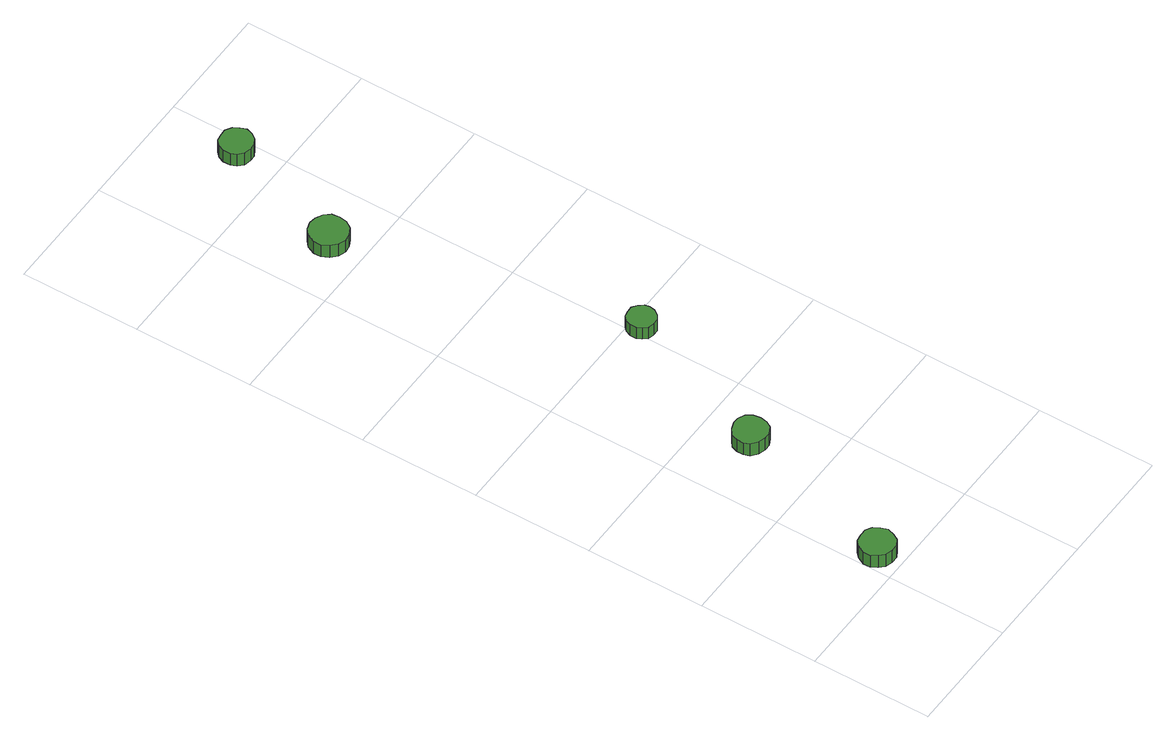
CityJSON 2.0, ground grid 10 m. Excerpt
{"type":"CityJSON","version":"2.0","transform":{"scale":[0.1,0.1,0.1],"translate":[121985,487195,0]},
"CityObjects":{
"tree1":{"type":"SolitaryVegetationObject","attributes":{"function":"something"},"geometry":[{"type":"MultiSurface","lod":"1","boundaries":[[[0,1,2,3,4,5,6,7,8,9,10,11,12,13,14]],[[15,16,17,18,19,20,21,22,23,24,25,26,27,28,29]],[[0,29,28,1]],[[1,28,27,2]],[[2,27,26,3]],[[3,26,25,4]],[[4,25,24,5]],[[5,24,23,6]],[[6,23,22,7]],[[7,22,21,8]],[[8,21,20,9]],[[9,20,19,10]],[[10,19,18,11]],[[11,18,17,12]],[[12,17,16,13]],[[13,16,15,14]],[[14,15,29,0]]]}]},
"tree2":{"type":"SolitaryVegetationObject","attributes":{"function":"something"},"geometry":[{"type":"MultiSurface","lod":"1","boundaries":[[[30,31,32,33,34,35,36,37,38,39,40,41,42,43,44]],[[45,46,47,48,49,50,51,52,53,54,55,56,57,58,59]],[[30,59,58,31]],[[31,58,57,32]],[[32,57,56,33]],[[33,56,55,34]],[[34,55,54,35]],[[35,54,53,36]],[[36,53,52,37]],[[37,52,51,38]],[[38,51,50,39]],[[39,50,49,40]],[[40,49,48,41]],[[41,48,47,42]],[[42,47,46,43]],[[43,46,45,44]],[[44,45,59,30]]]}]},
"tree3":{"type":"SolitaryVegetationObject","attributes":{"function":"something"},"geometry":[{"type":"MultiSurface","lod":"1","boundaries":[[[60,61,62,63,64,65,66,67,68,69,70,71,72,73,74]],[[75,76,77,78,79,80,81,82,83,84,85,86,87,88,89]],[[60,89,88,61]],[[61,88,87,62]],[[62,87,86,63]],[[63,86,85,64]],[[64,85,84,65]],[[65,84,83,66]],[[66,83,82,67]],[[67,82,81,68]],[[68,81,80,69]],[[69,80,79,70]],[[70,79,78,71]],[[71,78,77,72]],[[72,77,76,73]],[[73,76,75,74]],[[74,75,89,60]]]}]},
"tree4":{"type":"SolitaryVegetationObject","attributes":{"function":"something"},"geometry":[{"type":"MultiSurface","lod":"1","boundaries":[[[90,91,92,93,94,95,96,97,98,99,100,101,102,103,104]],[[105,106,107,108,109,110,111,112,113,114,115,116,117,118,119]],[[90,119,118,91]],[[91,118,117,92]],[[92,117,116,93]],[[93,116,115,94]],[[94,115,114,95]],[[95,114,113,96]],[[96,113,112,97]],[[97,112,111,98]],[[98,111,110,99]],[[99,110,109,100]],[[100,109,108,101]],[[101,108,107,102]],[[102,107,106,103]],[[103,106,105,104]],[[104,105,119,90]]]}]},
"tree5":{"type":"SolitaryVegetationObject","attributes":{"function":"something"},"geometry":[{"type":"MultiSurface","lod":"1","boundaries":[[[120,121,122,123,124,125,126,127,128,129,130,131,132,133,134]],[[135,136,137,138,139,140,141,142,143,144,145,146,147,148,149]],[[120,149,148,121]],[[121,148,147,122]],[[122,147,146,123]],[[123,146,145,124]],[[124,145,144,125]],[[125,144,143,126]],[[126,143,142,127]],[[127,142,141,128]],[[128,141,140,129]],[[129,140,139,130]],[[130,139,138,131]],[[131,138,137,132]],[[132,137,136,133]],[[133,136,135,134]],[[134,135,149,120]]]}]}
},
"vertices":[
[30,21,14],[28,27,14],[25,32,14],[20,35,14],[14,35,14],[8,34,14],[4,30,14],[1,24,14],[1,18,14],[4,13,14],[8,9,14],[14,7,14],[20,7,14],[25,10,14],[28,15,14],[28,15,1],[25,10,1],[20,7,1],[14,7,1],[8,9,1],[4,13,1],[1,18,1],[1,24,1],[4,30,1],[8,34,1],[14,35,1],[20,35,1],[25,32,1],[28,27,1],[30,21,1],
[71,161,14],[70,167,14],[67,172,14],[61,175,14],[56,175,14],[50,173,14],[45,169,14],[43,164,14],[43,158,14],[45,153,14],[50,149,14],[56,147,14],[61,147,14],[67,150,14],[70,155,14],[70,155,1],[67,150,1],[61,147,1],[56,147,1],[50,149,1],[45,153,1],[43,158,1],[43,164,1],[45,169,1],[50,173,1],[56,175,1],[61,175,1],[67,172,1],[70,167,1],[71,161,1],
[116,289,17],[115,293,17],[112,297,17],[108,300,17],[103,300,17],[98,299,17],[95,296,17],[93,291,17],[93,286,17],[95,282,17],[98,278,17],[103,277,17],[108,277,17],[112,280,17],[115,284,17],[115,284,5],[112,280,5],[108,277,5],[103,277,5],[98,278,5],[95,282,5],[93,286,5],[93,291,5],[95,296,5],[98,299,5],[103,300,5],[108,300,5],[112,297,5],[115,293,5],[116,289,5],
[62,527,20],[61,534,20],[57,539,20],[51,542,20],[45,543,20],[39,541,20],[34,537,20],[31,530,20],[31,524,20],[34,518,20],[39,513,20],[45,511,20],[51,512,20],[57,515,20],[61,521,20],[61,521,7],[57,515,7],[51,512,7],[45,511,7],[39,513,7],[34,518,7],[31,524,7],[31,530,7],[34,537,7],[39,541,7],[45,543,7],[51,542,7],[57,539,7],[61,534,7],[62,527,7],
[102,636,14],[100,641,14],[97,646,14],[92,649,14],[87,649,14],[81,648,14],[77,644,14],[75,639,14],[75,633,14],[77,628,14],[81,624,14],[87,623,14],[92,623,14],[97,626,14],[100,630,14],[100,630,1],[97,626,1],[92,623,1],[87,623,1],[81,624,1],[77,628,1],[75,633,1],[75,639,1],[77,644,1],[81,648,1],[87,649,1],[92,649,1],[97,646,1],[100,641,1],[102,636,1]
]}
